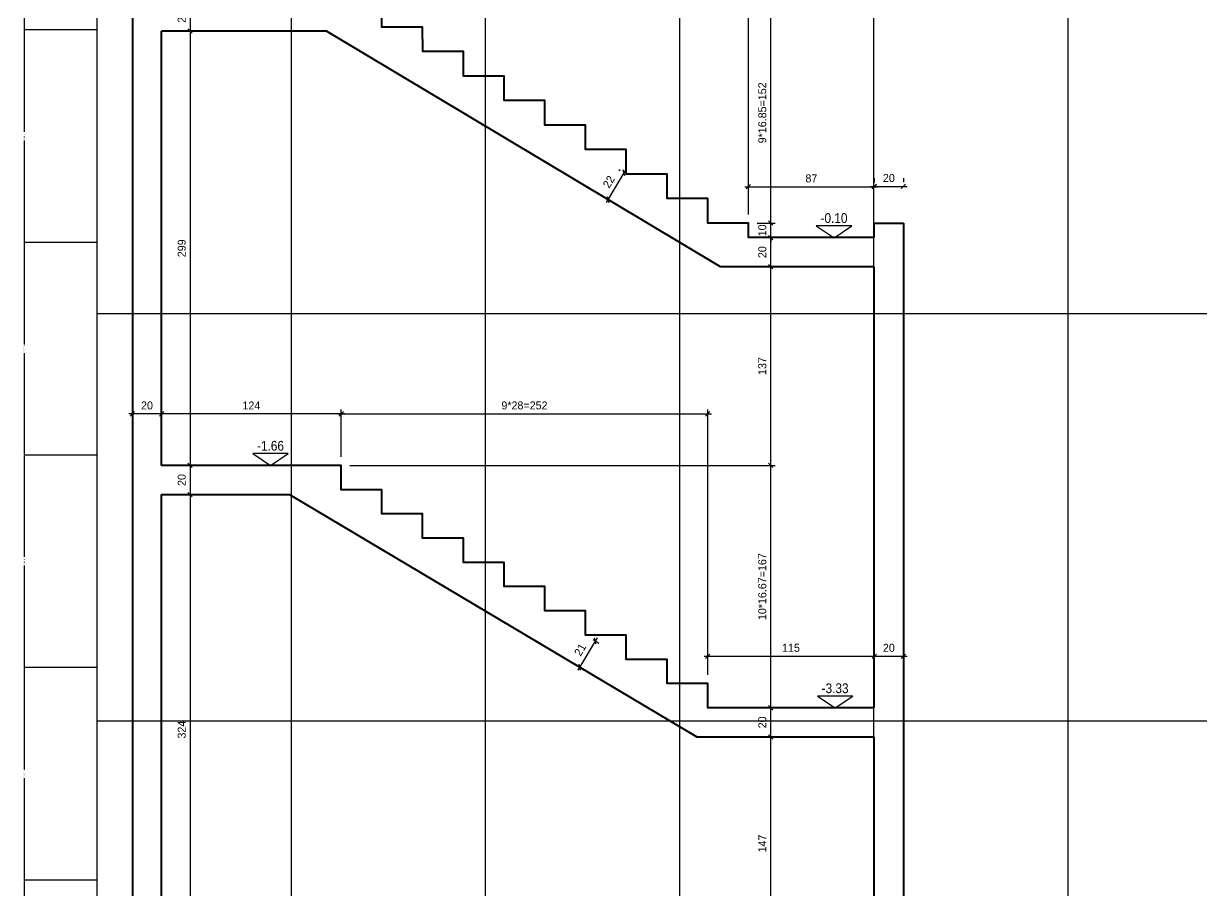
# Model space of a CAD drawing. Header units: inches. Extents: x -5298 to 11252, y 8210 to 22495.
# Drawn here: x 7526 to 8336, y 15598 to 16194 of the extents above; entities that cross this region are included whole.
import ezdxf
from ezdxf.enums import TextEntityAlignment as Align

# ---------------------------------------------------------------- set-up
doc = ezdxf.new("R2010")
doc.units = ezdxf.units.IN
doc.header["$LTSCALE"] = 55
doc.header["$MEASUREMENT"] = 0
doc.layers.get('Defpoints').update_dxf_attribs({"color": 40})
for name, color, linetype in [('BEAM', 3, 'Continuous'), ('dim', 2, 'Continuous'), ('otm-text', 1, 'Continuous'), ('P-lines', 3, 'Continuous')]:
    doc.layers.add(name, color=color, linetype=linetype)
doc.layers.add('W-Conc', color=3, linetype='Continuous', lineweight=40)
doc.styles.add('danmm', font='danmm.shx', dxfattribs={"width": 0.9})
doc.styles.add('HEBTXT', font='hebtxt-weld.shx')
doc.styles.add('ROMANS', font='romans')
doc.styles.get("Standard").update_dxf_attribs({"font": 'arial.ttf'})
doc.dimstyles.new('25', dxfattribs={"dimtxt": 5.5, "dimasz": 3, "dimexe": 3, "dimexo": 6, "dimgap": 3, "dimtad": 1, "dimdec": 0, "dimrnd": 0.5, "dimtxsty": 'HEBTXT', "dimblk1": 'OBLIQUE', "dimblk2": 'OBLIQUE', "dimsah": 1, "dimcen": 1, "dimdle": 2.5, "dimclre": 9, "dimclrt": 3, "dimazin": 3, "dimtfac": 1, "dimtdec": 0, "dimtix": 1, "dimtmove": 2, "dimatfit": 3, "dimldrblk": 'OBLIQUE'})
doc.dimstyles.get("Standard").update_dxf_attribs({"dimtxt": 2.5, "dimasz": 2.5, "dimexe": 1.25, "dimexo": 0.625, "dimtad": 1, "dimtxsty": 'Standard', "dimcen": 2.5, "dimazin": 3, "dimtfac": 1, "dimtmove": 0, "dimatfit": 3})

# ---------------------------------------------------------------- blocks, each defined once
blk = doc.blocks.new('MF1')
blk.add_lwpolyline([(30, 20), (0, 0), (-30, 20)], close=True)
at = {"style": 'ROMANS'}
blk.add_attdef('0', text='', height=6, dxfattribs=at).set_placement((0, 25), align=Align.CENTER)
blk = doc.blocks.new('_OBLIQUE')
at = {"color": 0, "linetype": 'ByBlock'}
blk.add_line((-0.5, -0.5), (0.5, 0.5), dxfattribs=at)
blk = doc.blocks.new('*D1331')
at = {"layer": 'Defpoints', "color": 0, "linetype": 'Continuous', "ltscale": 5, "transparency": 16777216}
for p in [(7912.18, 15773.8, -0.31), (7901.44, 15755.76, -0.31), (7908.04, 15751.83)]:
    blk.add_point(p, dxfattribs=at)
at = {"layer": 'dim', "color": 0, "linetype": 'Continuous', "lineweight": -2, "ltscale": 5, "transparency": 16777216}
blk.add_line((7920.06, 15772.02), (7906.76, 15749.68), dxfattribs=at)
at = {"layer": 'dim', "color": 9, "linetype": 'Continuous', "lineweight": -2, "ltscale": 5, "transparency": 16777216}
for p, q in [((7917.34, 15770.73), (7921.36, 15768.34)), ((7906.59, 15752.69), (7910.62, 15750.29))]:
    blk.add_line(p, q, dxfattribs=at)
at = {"layer": 'dim', "color": 0, "linetype": 'Continuous', "lineweight": -2, "ltscale": 5, "transparency": 16777216, "xscale": 3, "yscale": 3, "zscale": 3}
for p, rotation in [((7918.78, 15769.87), 59.23224426472456), ((7908.04, 15751.83), 239.2322442647246)]:
    blk.add_blockref('_OBLIQUE', p, dxfattribs=dict(at, rotation=rotation))
at = {"layer": 'dim', "color": 3, "linetype": 'Continuous', "ltscale": 5, "transparency": 16777216, "insert": (7908.47, 15763.79), "char_height": 5.5, "attachment_point": 5, "rotation": 59.23224, "style": 'HEBTXT'}
blk.add_mtext('\\A1;21', dxfattribs=at)
blk = doc.blocks.new('*D1350')
at = {"layer": 'Defpoints', "color": 0, "linetype": 'Continuous', "ltscale": 5, "transparency": 16777216}
for p in [(7643.56, 16208.81, -0.31), (7640.33, 16189.16), (7642.64, 16189.16, -0.5)]:
    blk.add_point(p, dxfattribs=at)
at = {"layer": 'dim', "color": 9, "linetype": 'Continuous', "lineweight": -2, "ltscale": 5, "transparency": 16777216}
for p, q in [((7637.56, 16208.81), (7637.33, 16208.81)), ((7636.64, 16189.16), (7637.33, 16189.16))]:
    blk.add_line(p, q, dxfattribs=at)
at = {"layer": 'dim', "color": 0, "linetype": 'Continuous', "lineweight": -2, "ltscale": 5, "transparency": 16777216}
blk.add_line((7640.33, 16211.31), (7640.33, 16186.66), dxfattribs=at)
at = {"layer": 'dim', "color": 0, "linetype": 'Continuous', "lineweight": -2, "ltscale": 5, "transparency": 16777216, "xscale": 3, "yscale": 3, "zscale": 3}
for p, rotation in [((7640.33, 16208.81), 90), ((7640.33, 16189.16), 270)]:
    blk.add_blockref('_OBLIQUE', p, dxfattribs=dict(at, rotation=rotation))
at = {"layer": 'dim', "color": 3, "linetype": 'Continuous', "ltscale": 5, "transparency": 16777216, "insert": (7634.58, 16198.98), "char_height": 5.5, "attachment_point": 5, "rotation": 90, "style": 'HEBTXT'}
blk.add_mtext('\\A1;20', dxfattribs=at)
blk = doc.blocks.new('*D1351')
at = {"layer": 'Defpoints', "color": 0, "linetype": 'Continuous', "ltscale": 5, "transparency": 16777216}
for p in [(7642.64, 16189.16, -0.5), (7640.33, 15890.48), (7644.54, 15890.48, -0.31)]:
    blk.add_point(p, dxfattribs=at)
at = {"layer": 'dim', "color": 9, "linetype": 'Continuous', "lineweight": -2, "ltscale": 5, "transparency": 16777216}
for p, q in [((7636.64, 16189.16), (7637.33, 16189.16)), ((7638.54, 15890.48), (7637.33, 15890.48))]:
    blk.add_line(p, q, dxfattribs=at)
at = {"layer": 'dim', "color": 0, "linetype": 'Continuous', "lineweight": -2, "ltscale": 5, "transparency": 16777216}
blk.add_line((7640.33, 16191.66), (7640.33, 15887.98), dxfattribs=at)
at = {"layer": 'dim', "color": 0, "linetype": 'Continuous', "lineweight": -2, "ltscale": 5, "transparency": 16777216, "xscale": 3, "yscale": 3, "zscale": 3}
for p, rotation in [((7640.33, 16189.16), 90), ((7640.33, 15890.48), 270)]:
    blk.add_blockref('_OBLIQUE', p, dxfattribs=dict(at, rotation=rotation))
at = {"layer": 'dim', "color": 3, "linetype": 'Continuous', "ltscale": 5, "transparency": 16777216, "insert": (7634.58, 16039.82), "char_height": 5.5, "attachment_point": 5, "rotation": 90, "style": 'HEBTXT'}
blk.add_mtext('\\A1;299', dxfattribs=at)
blk = doc.blocks.new('*D1352')
at = {"layer": 'Defpoints', "color": 0, "linetype": 'Continuous', "ltscale": 5, "transparency": 16777216}
for p in [(7644.54, 15890.48, -0.31), (7640.33, 15870.48), (7643.15, 15870.48, -0.31)]:
    blk.add_point(p, dxfattribs=at)
at = {"layer": 'dim', "color": 9, "linetype": 'Continuous', "lineweight": -2, "ltscale": 5, "transparency": 16777216}
for p, q in [((7638.54, 15890.48), (7637.33, 15890.48)), ((7637.15, 15870.48), (7637.33, 15870.48))]:
    blk.add_line(p, q, dxfattribs=at)
at = {"layer": 'dim', "color": 0, "linetype": 'Continuous', "lineweight": -2, "ltscale": 5, "transparency": 16777216}
blk.add_line((7640.33, 15892.98), (7640.33, 15867.98), dxfattribs=at)
at = {"layer": 'dim', "color": 0, "linetype": 'Continuous', "lineweight": -2, "ltscale": 5, "transparency": 16777216, "xscale": 3, "yscale": 3, "zscale": 3}
for p, rotation in [((7640.33, 15890.48), 90), ((7640.33, 15870.48), 270)]:
    blk.add_blockref('_OBLIQUE', p, dxfattribs=dict(at, rotation=rotation))
at = {"layer": 'dim', "color": 3, "linetype": 'Continuous', "ltscale": 5, "transparency": 16777216, "insert": (7634.58, 15880.48), "char_height": 5.5, "attachment_point": 5, "rotation": 90, "style": 'HEBTXT'}
blk.add_mtext('\\A1;20', dxfattribs=at)
blk = doc.blocks.new('*D1369')
at = {"layer": 'Defpoints', "color": 0, "linetype": 'Continuous', "ltscale": 5, "transparency": 16777216}
for p in [(7643.15, 15870.48, -0.31), (7640.33, 15547.16), (7644.88, 15547.16, -0.31)]:
    blk.add_point(p, dxfattribs=at)
at = {"layer": 'dim', "color": 0, "linetype": 'Continuous', "lineweight": -2, "ltscale": 5, "transparency": 16777216}
blk.add_line((7640.33, 15872.98), (7640.33, 15544.66), dxfattribs=at)
at = {"layer": 'dim', "color": 9, "linetype": 'Continuous', "lineweight": -2, "ltscale": 5, "transparency": 16777216}
for p, q in [((7637.15, 15870.48), (7637.33, 15870.48)), ((7638.88, 15547.16), (7637.33, 15547.16))]:
    blk.add_line(p, q, dxfattribs=at)
at = {"layer": 'dim', "color": 0, "linetype": 'Continuous', "lineweight": -2, "ltscale": 5, "transparency": 16777216, "xscale": 3, "yscale": 3, "zscale": 3}
for p, rotation in [((7640.33, 15870.48), 90), ((7640.33, 15547.16), 270)]:
    blk.add_blockref('_OBLIQUE', p, dxfattribs=dict(at, rotation=rotation))
at = {"layer": 'dim', "color": 3, "linetype": 'Continuous', "ltscale": 5, "transparency": 16777216, "insert": (7634.58, 15708.82), "char_height": 5.5, "attachment_point": 5, "rotation": 90, "style": 'HEBTXT'}
blk.add_mtext('\\A1;324', dxfattribs=at)
blk = doc.blocks.new('*D1362')
at = {"layer": 'Defpoints', "color": 0, "linetype": 'Continuous', "ltscale": 5, "transparency": 16777216}
for p in [(8039.46, 15703.82), (8049.68, 15703.82, -0.31), (7772.18, 15557.16, -0.31)]:
    blk.add_point(p, dxfattribs=at)
at = {"layer": 'dim', "color": 9, "linetype": 'Continuous', "lineweight": -2, "ltscale": 5, "transparency": 16777216}
for p, q in [((8043.68, 15703.82), (8036.46, 15703.82)), ((7778.18, 15557.16), (8042.46, 15557.16))]:
    blk.add_line(p, q, dxfattribs=at)
at = {"layer": 'dim', "color": 0, "linetype": 'Continuous', "lineweight": -2, "ltscale": 5, "transparency": 16777216}
blk.add_line((8039.46, 15554.66), (8039.46, 15706.32), dxfattribs=at)
at = {"layer": 'dim', "color": 0, "linetype": 'Continuous', "lineweight": -2, "ltscale": 5, "transparency": 16777216, "xscale": 3, "yscale": 3, "zscale": 3}
for p, rotation in [((8039.46, 15703.82), 90), ((8039.46, 15557.16), 270)]:
    blk.add_blockref('_OBLIQUE', p, dxfattribs=dict(at, rotation=rotation))
at = {"layer": 'dim', "color": 3, "linetype": 'Continuous', "ltscale": 5, "transparency": 16777216, "insert": (8033.71, 15630.49), "char_height": 5.5, "attachment_point": 5, "rotation": 90, "style": 'HEBTXT'}
blk.add_mtext('\\A1;147', dxfattribs=at)
blk = doc.blocks.new('*D1363')
at = {"layer": 'Defpoints', "color": 0, "linetype": 'Continuous', "ltscale": 5, "transparency": 16777216}
for p in [(8039.46, 15723.82), (8042.48, 15723.82, -0.31), (8049.68, 15703.82, -0.31)]:
    blk.add_point(p, dxfattribs=at)
at = {"layer": 'dim', "color": 0, "linetype": 'Continuous', "lineweight": -2, "ltscale": 5, "transparency": 16777216}
blk.add_line((8039.46, 15701.32), (8039.46, 15726.32), dxfattribs=at)
at = {"layer": 'dim', "color": 9, "linetype": 'Continuous', "lineweight": -2, "ltscale": 5, "transparency": 16777216}
for p, q in [((8036.48, 15723.82), (8036.46, 15723.82)), ((8043.68, 15703.82), (8036.46, 15703.82))]:
    blk.add_line(p, q, dxfattribs=at)
at = {"layer": 'dim', "color": 0, "linetype": 'Continuous', "lineweight": -2, "ltscale": 5, "transparency": 16777216, "xscale": 3, "yscale": 3, "zscale": 3}
for p, rotation in [((8039.46, 15723.82), 90), ((8039.46, 15703.82), 270)]:
    blk.add_blockref('_OBLIQUE', p, dxfattribs=dict(at, rotation=rotation))
at = {"layer": 'dim', "color": 3, "linetype": 'Continuous', "ltscale": 5, "transparency": 16777216, "insert": (8033.71, 15713.82), "char_height": 5.5, "attachment_point": 5, "rotation": 90, "style": 'HEBTXT'}
blk.add_mtext('\\A1;20', dxfattribs=at)
blk = doc.blocks.new('*D1364')
at = {"layer": 'Defpoints', "color": 0, "linetype": 'Continuous', "ltscale": 5, "transparency": 16777216}
for p in [(7744.18, 15890.48, -0.31), (8039.46, 15890.48), (8042.48, 15723.82, -0.31)]:
    blk.add_point(p, dxfattribs=at)
at = {"layer": 'dim', "color": 9, "linetype": 'Continuous', "lineweight": -2, "ltscale": 5, "transparency": 16777216}
for p, q in [((7750.18, 15890.48), (8042.46, 15890.48)), ((8036.48, 15723.82), (8036.46, 15723.82))]:
    blk.add_line(p, q, dxfattribs=at)
at = {"layer": 'dim', "color": 0, "linetype": 'Continuous', "lineweight": -2, "ltscale": 5, "transparency": 16777216}
blk.add_line((8039.46, 15721.32), (8039.46, 15892.98), dxfattribs=at)
at = {"layer": 'dim', "color": 0, "linetype": 'Continuous', "lineweight": -2, "ltscale": 5, "transparency": 16777216, "xscale": 3, "yscale": 3, "zscale": 3}
for p, rotation in [((8039.46, 15890.48), 90), ((8039.46, 15723.82), 270)]:
    blk.add_blockref('_OBLIQUE', p, dxfattribs=dict(at, rotation=rotation))
at = {"layer": 'dim', "color": 3, "linetype": 'Continuous', "ltscale": 5, "transparency": 16777216, "insert": (8033.71, 15807.15), "char_height": 5.5, "attachment_point": 5, "rotation": 90, "style": 'HEBTXT'}
blk.add_mtext('\\A1;10*16.67=167', dxfattribs=at)
blk = doc.blocks.new('*D1353')
at = {"layer": 'Defpoints', "color": 0, "linetype": 'Continuous', "ltscale": 5, "transparency": 16777216}
for p in [(8039.46, 16027.16), (8048.02, 16027.16, 0.38), (7744.18, 15890.48, -0.31)]:
    blk.add_point(p, dxfattribs=at)
at = {"layer": 'dim', "color": 9, "linetype": 'Continuous', "lineweight": -2, "ltscale": 5, "transparency": 16777216}
for p, q in [((8042.02, 16027.16), (8036.46, 16027.16)), ((7750.18, 15890.48), (8042.46, 15890.48))]:
    blk.add_line(p, q, dxfattribs=at)
at = {"layer": 'dim', "color": 0, "linetype": 'Continuous', "lineweight": -2, "ltscale": 5, "transparency": 16777216}
blk.add_line((8039.46, 15887.98), (8039.46, 16029.66), dxfattribs=at)
at = {"layer": 'dim', "color": 0, "linetype": 'Continuous', "lineweight": -2, "ltscale": 5, "transparency": 16777216, "xscale": 3, "yscale": 3, "zscale": 3}
for p, rotation in [((8039.46, 16027.16), 90), ((8039.46, 15890.48), 270)]:
    blk.add_blockref('_OBLIQUE', p, dxfattribs=dict(at, rotation=rotation))
at = {"layer": 'dim', "color": 3, "linetype": 'Continuous', "ltscale": 5, "transparency": 16777216, "insert": (8033.71, 15958.82), "char_height": 5.5, "attachment_point": 5, "rotation": 90, "style": 'HEBTXT'}
blk.add_mtext('\\A1;137', dxfattribs=at)
blk = doc.blocks.new('*D1354')
at = {"layer": 'Defpoints', "color": 0, "linetype": 'Continuous', "ltscale": 5, "transparency": 16777216}
for p in [(8039.46, 16047.16), (8046.1, 16047.16, -0.31), (8048.02, 16027.16, 0.38)]:
    blk.add_point(p, dxfattribs=at)
at = {"layer": 'dim', "color": 0, "linetype": 'Continuous', "lineweight": -2, "ltscale": 5, "transparency": 16777216}
blk.add_line((8039.46, 16024.66), (8039.46, 16049.66), dxfattribs=at)
at = {"layer": 'dim', "color": 9, "linetype": 'Continuous', "lineweight": -2, "ltscale": 5, "transparency": 16777216}
for p, q in [((8040.1, 16047.16), (8036.46, 16047.16)), ((8042.02, 16027.16), (8036.46, 16027.16))]:
    blk.add_line(p, q, dxfattribs=at)
at = {"layer": 'dim', "color": 0, "linetype": 'Continuous', "lineweight": -2, "ltscale": 5, "transparency": 16777216, "xscale": 3, "yscale": 3, "zscale": 3}
for p, rotation in [((8039.46, 16047.16), 90), ((8039.46, 16027.16), 270)]:
    blk.add_blockref('_OBLIQUE', p, dxfattribs=dict(at, rotation=rotation))
at = {"layer": 'dim', "color": 3, "linetype": 'Continuous', "ltscale": 5, "transparency": 16777216, "insert": (8033.71, 16037.16), "char_height": 5.5, "attachment_point": 5, "rotation": 90, "style": 'HEBTXT'}
blk.add_mtext('\\A1;20', dxfattribs=at)
blk = doc.blocks.new('*D1355')
at = {"layer": 'Defpoints', "color": 0, "linetype": 'Continuous', "ltscale": 5, "transparency": 16777216}
for p in [(8024.18, 16057.16, -0.31), (8039.46, 16057.16), (8046.1, 16047.16, -0.31)]:
    blk.add_point(p, dxfattribs=at)
at = {"layer": 'dim', "color": 0, "linetype": 'Continuous', "lineweight": -2, "ltscale": 5, "transparency": 16777216}
for p, q in [((8039.46, 16057.16), (8039.46, 16060.16)), ((8039.46, 16047.16), (8039.46, 16057.16)), ((8039.46, 16047.16), (8039.46, 16044.16))]:
    blk.add_line(p, q, dxfattribs=at)
at = {"layer": 'dim', "color": 9, "linetype": 'Continuous', "lineweight": -2, "ltscale": 5, "transparency": 16777216}
for p, q in [((8030.18, 16057.16), (8042.46, 16057.16)), ((8040.1, 16047.16), (8036.46, 16047.16))]:
    blk.add_line(p, q, dxfattribs=at)
at = {"layer": 'dim', "color": 0, "linetype": 'Continuous', "lineweight": -2, "ltscale": 5, "transparency": 16777216, "xscale": 3, "yscale": 3, "zscale": 3}
for p, rotation in [((8039.46, 16057.16), 270), ((8039.46, 16047.16), 90)]:
    blk.add_blockref('_OBLIQUE', p, dxfattribs=dict(at, rotation=rotation))
at = {"layer": 'dim', "color": 3, "linetype": 'Continuous', "ltscale": 5, "transparency": 16777216, "insert": (8033.71, 16052.16), "char_height": 5.5, "attachment_point": 5, "rotation": 90, "style": 'HEBTXT'}
blk.add_mtext('\\A1;10', dxfattribs=at)
blk = doc.blocks.new('*D1356')
at = {"layer": 'Defpoints', "color": 0, "linetype": 'Continuous', "ltscale": 5, "transparency": 16777216}
for p in [(7772.21, 16208.81, -0.31), (8039.46, 16208.81), (8024.18, 16057.16, -0.31)]:
    blk.add_point(p, dxfattribs=at)
at = {"layer": 'dim', "color": 9, "linetype": 'Continuous', "lineweight": -2, "ltscale": 5, "transparency": 16777216}
for p, q in [((7778.21, 16208.81), (8042.46, 16208.81)), ((8030.18, 16057.16), (8042.46, 16057.16))]:
    blk.add_line(p, q, dxfattribs=at)
at = {"layer": 'dim', "color": 0, "linetype": 'Continuous', "lineweight": -2, "ltscale": 5, "transparency": 16777216}
blk.add_line((8039.46, 16054.66), (8039.46, 16211.31), dxfattribs=at)
at = {"layer": 'dim', "color": 0, "linetype": 'Continuous', "lineweight": -2, "ltscale": 5, "transparency": 16777216, "xscale": 3, "yscale": 3, "zscale": 3}
for p, rotation in [((8039.46, 16208.81), 90), ((8039.46, 16057.16), 270)]:
    blk.add_blockref('_OBLIQUE', p, dxfattribs=dict(at, rotation=rotation))
at = {"layer": 'dim', "color": 3, "linetype": 'Continuous', "ltscale": 5, "transparency": 16777216, "insert": (8033.71, 16132.98), "char_height": 5.5, "attachment_point": 5, "rotation": 90, "style": 'HEBTXT'}
blk.add_mtext('\\A1;9*16.85=152', dxfattribs=at)
blk = doc.blocks.new('*D1368')
at = {"layer": 'Defpoints', "color": 0, "linetype": 'Continuous', "ltscale": 5, "transparency": 16777216}
for p in [(7940.18, 16090.86, -0.31), (7927.55, 16073.4), (7929.16, 16072.43, -0.5)]:
    blk.add_point(p, dxfattribs=at)
at = {"layer": 'dim', "color": 0, "linetype": 'Continuous', "lineweight": -2, "ltscale": 5, "transparency": 16777216}
blk.add_line((7939.86, 16093.97), (7926.27, 16071.25), dxfattribs=at)
at = {"layer": 'dim', "color": 9, "linetype": 'Continuous', "lineweight": -2, "ltscale": 5, "transparency": 16777216}
for p, q in [((7935.03, 16093.94), (7936, 16093.36)), ((7924.01, 16075.51), (7924.98, 16074.94))]:
    blk.add_line(p, q, dxfattribs=at)
at = {"layer": 'dim', "color": 0, "linetype": 'Continuous', "lineweight": -2, "ltscale": 5, "transparency": 16777216, "xscale": 3, "yscale": 3, "zscale": 3}
for p, rotation in [((7938.57, 16091.82), 59.1123350892878), ((7927.55, 16073.4), 239.1123350892879)]:
    blk.add_blockref('_OBLIQUE', p, dxfattribs=dict(at, rotation=rotation))
at = {"layer": 'dim', "color": 3, "linetype": 'Continuous', "ltscale": 5, "transparency": 16777216, "insert": (7928.13, 16085.56), "char_height": 5.5, "attachment_point": 5, "rotation": 59.11234, "style": 'HEBTXT'}
blk.add_mtext('\\A1;22', dxfattribs=at)
blk = doc.blocks.new('*D1395')
at = {"layer": 'Defpoints', "color": 0, "linetype": 'Continuous', "ltscale": 5, "transparency": 16777216}
for p in [(7620.68, 15925.98), (7620.68, 15902.92, 0.09), (7744.18, 15890.48, -0.31)]:
    blk.add_point(p, dxfattribs=at)
at = {"layer": 'dim', "color": 9, "linetype": 'Continuous', "lineweight": -2, "ltscale": 5, "transparency": 16777216}
for p, q in [((7620.68, 15908.92), (7620.68, 15928.98)), ((7744.18, 15896.48), (7744.18, 15928.98))]:
    blk.add_line(p, q, dxfattribs=at)
at = {"layer": 'dim', "color": 0, "linetype": 'Continuous', "lineweight": -2, "ltscale": 5, "transparency": 16777216}
blk.add_line((7746.68, 15925.98), (7618.18, 15925.98), dxfattribs=at)
at = {"layer": 'dim', "color": 0, "linetype": 'Continuous', "lineweight": -2, "ltscale": 5, "transparency": 16777216, "xscale": 3, "yscale": 3, "zscale": 3, "rotation": 180}
blk.add_blockref('_OBLIQUE', (7620.68, 15925.98), dxfattribs=at)
at = {"layer": 'dim', "color": 0, "linetype": 'Continuous', "lineweight": -2, "ltscale": 5, "transparency": 16777216, "xscale": 3, "yscale": 3, "zscale": 3}
blk.add_blockref('_OBLIQUE', (7744.18, 15925.98), dxfattribs=at)
at = {"layer": 'dim', "color": 3, "linetype": 'Continuous', "ltscale": 5, "transparency": 16777216, "insert": (7682.43, 15931.73), "char_height": 5.5, "attachment_point": 5, "style": 'HEBTXT'}
blk.add_mtext('\\A1;124', dxfattribs=at)
blk = doc.blocks.new('*D1402')
at = {"layer": 'Defpoints', "color": 0, "linetype": 'Continuous', "ltscale": 5, "transparency": 16777216}
for p in [(7600.68, 15925.98), (7600.68, 15911.41, 0.08), (7620.68, 15902.92, 0.09)]:
    blk.add_point(p, dxfattribs=at)
at = {"layer": 'dim', "color": 9, "linetype": 'Continuous', "lineweight": -2, "ltscale": 5, "transparency": 16777216}
for p, q in [((7600.68, 15917.41), (7600.68, 15928.98)), ((7620.68, 15908.92), (7620.68, 15928.98))]:
    blk.add_line(p, q, dxfattribs=at)
at = {"layer": 'dim', "color": 0, "linetype": 'Continuous', "lineweight": -2, "ltscale": 5, "transparency": 16777216}
blk.add_line((7623.18, 15925.98), (7598.18, 15925.98), dxfattribs=at)
at = {"layer": 'dim', "color": 0, "linetype": 'Continuous', "lineweight": -2, "ltscale": 5, "transparency": 16777216, "xscale": 3, "yscale": 3, "zscale": 3, "rotation": 180}
blk.add_blockref('_OBLIQUE', (7600.68, 15925.98), dxfattribs=at)
at = {"layer": 'dim', "color": 0, "linetype": 'Continuous', "lineweight": -2, "ltscale": 5, "transparency": 16777216, "xscale": 3, "yscale": 3, "zscale": 3}
blk.add_blockref('_OBLIQUE', (7620.68, 15925.98), dxfattribs=at)
at = {"layer": 'dim', "color": 3, "linetype": 'Continuous', "ltscale": 5, "transparency": 16777216, "insert": (7610.68, 15931.73), "char_height": 5.5, "attachment_point": 5, "style": 'HEBTXT'}
blk.add_mtext('\\A1;20', dxfattribs=at)
blk = doc.blocks.new('*D1403')
at = {"layer": 'Defpoints', "color": 0, "linetype": 'Continuous', "ltscale": 5, "transparency": 16777216}
for p in [(7996.18, 15925.98), (7744.18, 15890.48, -0.31), (7996.18, 15740.46, -0.31)]:
    blk.add_point(p, dxfattribs=at)
at = {"layer": 'dim', "color": 9, "linetype": 'Continuous', "lineweight": -2, "ltscale": 5, "transparency": 16777216}
for p, q in [((7744.18, 15896.48), (7744.18, 15928.98)), ((7996.18, 15746.46), (7996.18, 15928.98))]:
    blk.add_line(p, q, dxfattribs=at)
at = {"layer": 'dim', "color": 0, "linetype": 'Continuous', "lineweight": -2, "ltscale": 5, "transparency": 16777216}
blk.add_line((7741.68, 15925.98), (7998.68, 15925.98), dxfattribs=at)
at = {"layer": 'dim', "color": 0, "linetype": 'Continuous', "lineweight": -2, "ltscale": 5, "transparency": 16777216, "xscale": 3, "yscale": 3, "zscale": 3, "rotation": 180}
blk.add_blockref('_OBLIQUE', (7744.18, 15925.98), dxfattribs=at)
at = {"layer": 'dim', "color": 0, "linetype": 'Continuous', "lineweight": -2, "ltscale": 5, "transparency": 16777216, "xscale": 3, "yscale": 3, "zscale": 3}
blk.add_blockref('_OBLIQUE', (7996.18, 15925.98), dxfattribs=at)
at = {"layer": 'dim', "color": 3, "linetype": 'Continuous', "ltscale": 5, "transparency": 16777216, "insert": (7870.18, 15931.73), "char_height": 5.5, "attachment_point": 5, "style": 'HEBTXT'}
blk.add_mtext('\\A1;9*28=252', dxfattribs=at)
blk = doc.blocks.new('*D1404')
at = {"layer": 'Defpoints', "color": 0, "linetype": 'Continuous', "ltscale": 5, "transparency": 16777216}
for p in [(8110.68, 15759.32), (7996.18, 15740.46, -0.31), (8110.68, 15740.46, 0.41)]:
    blk.add_point(p, dxfattribs=at)
at = {"layer": 'dim', "color": 0, "linetype": 'Continuous', "lineweight": -2, "ltscale": 5, "transparency": 16777216}
blk.add_line((7993.68, 15759.32), (8113.18, 15759.32), dxfattribs=at)
at = {"layer": 'dim', "color": 9, "linetype": 'Continuous', "lineweight": -2, "ltscale": 5, "transparency": 16777216}
for p, q in [((7996.18, 15746.46), (7996.18, 15762.32)), ((8110.68, 15746.46), (8110.68, 15762.32))]:
    blk.add_line(p, q, dxfattribs=at)
at = {"layer": 'dim', "color": 0, "linetype": 'Continuous', "lineweight": -2, "ltscale": 5, "transparency": 16777216, "xscale": 3, "yscale": 3, "zscale": 3, "rotation": 180}
blk.add_blockref('_OBLIQUE', (7996.18, 15759.32), dxfattribs=at)
at = {"layer": 'dim', "color": 0, "linetype": 'Continuous', "lineweight": -2, "ltscale": 5, "transparency": 16777216, "xscale": 3, "yscale": 3, "zscale": 3}
blk.add_blockref('_OBLIQUE', (8110.68, 15759.32), dxfattribs=at)
at = {"layer": 'dim', "color": 3, "linetype": 'Continuous', "ltscale": 5, "transparency": 16777216, "insert": (8053.43, 15765.07), "char_height": 5.5, "attachment_point": 5, "style": 'HEBTXT'}
blk.add_mtext('\\A1;115', dxfattribs=at)
blk = doc.blocks.new('*D1405')
at = {"layer": 'Defpoints', "color": 0, "linetype": 'Continuous', "ltscale": 5, "transparency": 16777216}
for p in [(8130.68, 15759.32), (8130.68, 15750.59, 0.42), (8110.68, 15740.46, 0.41)]:
    blk.add_point(p, dxfattribs=at)
at = {"layer": 'dim', "color": 0, "linetype": 'Continuous', "lineweight": -2, "ltscale": 5, "transparency": 16777216}
blk.add_line((8108.18, 15759.32), (8133.18, 15759.32), dxfattribs=at)
at = {"layer": 'dim', "color": 9, "linetype": 'Continuous', "lineweight": -2, "ltscale": 5, "transparency": 16777216}
for p, q in [((8110.68, 15746.46), (8110.68, 15762.32)), ((8130.68, 15756.59), (8130.68, 15762.32))]:
    blk.add_line(p, q, dxfattribs=at)
at = {"layer": 'dim', "color": 0, "linetype": 'Continuous', "lineweight": -2, "ltscale": 5, "transparency": 16777216, "xscale": 3, "yscale": 3, "zscale": 3, "rotation": 180}
blk.add_blockref('_OBLIQUE', (8110.68, 15759.32), dxfattribs=at)
at = {"layer": 'dim', "color": 0, "linetype": 'Continuous', "lineweight": -2, "ltscale": 5, "transparency": 16777216, "xscale": 3, "yscale": 3, "zscale": 3}
blk.add_blockref('_OBLIQUE', (8130.68, 15759.32), dxfattribs=at)
at = {"layer": 'dim', "color": 3, "linetype": 'Continuous', "ltscale": 5, "transparency": 16777216, "insert": (8120.68, 15765.07), "char_height": 5.5, "attachment_point": 5, "style": 'HEBTXT'}
blk.add_mtext('\\A1;20', dxfattribs=at)
blk = doc.blocks.new('*D1319')
at = {"layer": 'Defpoints', "color": 0, "linetype": 'Continuous', "ltscale": 5, "transparency": 16777216}
for p in [(8024.18, 16243.6), (7772.21, 16208.81, -0.31), (8024.18, 16057.16, -0.31)]:
    blk.add_point(p, dxfattribs=at)
at = {"layer": 'dim', "color": 9, "linetype": 'Continuous', "lineweight": -2, "ltscale": 5, "transparency": 16777216}
for p, q in [((7772.21, 16214.81), (7772.21, 16246.6)), ((8024.18, 16063.16), (8024.18, 16246.6))]:
    blk.add_line(p, q, dxfattribs=at)
at = {"layer": 'dim', "color": 0, "linetype": 'Continuous', "lineweight": -2, "ltscale": 5, "transparency": 16777216}
blk.add_line((7769.71, 16243.6), (8026.68, 16243.6), dxfattribs=at)
at = {"layer": 'dim', "color": 0, "linetype": 'Continuous', "lineweight": -2, "ltscale": 5, "transparency": 16777216, "xscale": 3, "yscale": 3, "zscale": 3, "rotation": 180}
blk.add_blockref('_OBLIQUE', (7772.21, 16243.6), dxfattribs=at)
at = {"layer": 'dim', "color": 0, "linetype": 'Continuous', "lineweight": -2, "ltscale": 5, "transparency": 16777216, "xscale": 3, "yscale": 3, "zscale": 3}
blk.add_blockref('_OBLIQUE', (8024.18, 16243.6), dxfattribs=at)
at = {"layer": 'dim', "color": 3, "linetype": 'Continuous', "ltscale": 5, "transparency": 16777216, "insert": (7898.19, 16249.35), "char_height": 5.5, "attachment_point": 5, "style": 'HEBTXT'}
blk.add_mtext('\\A1;9*28=252', dxfattribs=at)
blk = doc.blocks.new('*D1387')
at = {"layer": 'Defpoints', "color": 0, "linetype": 'Continuous', "ltscale": 5, "transparency": 16777216}
for p in [(8110.68, 16082.14), (8110.68, 16082.14), (8024.18, 16057.16, -0.31)]:
    blk.add_point(p, dxfattribs=at)
at = {"layer": 'dim', "color": 0, "linetype": 'Continuous', "lineweight": -2, "ltscale": 5, "transparency": 16777216}
blk.add_line((8021.68, 16082.14), (8113.18, 16082.14), dxfattribs=at)
at = {"layer": 'dim', "color": 9, "linetype": 'Continuous', "lineweight": -2, "ltscale": 5, "transparency": 16777216}
for p, q in [((8024.18, 16063.16), (8024.18, 16085.14)), ((8110.68, 16088.14), (8110.68, 16085.14))]:
    blk.add_line(p, q, dxfattribs=at)
at = {"layer": 'dim', "color": 0, "linetype": 'Continuous', "lineweight": -2, "ltscale": 5, "transparency": 16777216, "xscale": 3, "yscale": 3, "zscale": 3, "rotation": 180}
blk.add_blockref('_OBLIQUE', (8024.18, 16082.14), dxfattribs=at)
at = {"layer": 'dim', "color": 0, "linetype": 'Continuous', "lineweight": -2, "ltscale": 5, "transparency": 16777216, "xscale": 3, "yscale": 3, "zscale": 3}
blk.add_blockref('_OBLIQUE', (8110.68, 16082.14), dxfattribs=at)
at = {"layer": 'dim', "color": 3, "linetype": 'Continuous', "ltscale": 5, "transparency": 16777216, "insert": (8067.43, 16087.89), "char_height": 5.5, "attachment_point": 5, "style": 'HEBTXT'}
blk.add_mtext('\\A1;87', dxfattribs=at)
blk = doc.blocks.new('*D1704')
at = {"layer": 'Defpoints', "color": 0, "linetype": 'Continuous', "ltscale": 5, "transparency": 16777216}
for p in [(8110.68, 16082.14, -0.45), (8130.68, 16082.4), (8130.68, 16082.14, -0.07)]:
    blk.add_point(p, dxfattribs=at)
at = {"layer": 'dim', "color": 0, "linetype": 'Continuous', "lineweight": -2, "ltscale": 5, "transparency": 16777216}
blk.add_line((8108.18, 16082.4), (8133.18, 16082.4), dxfattribs=at)
at = {"layer": 'dim', "color": 9, "linetype": 'Continuous', "lineweight": -2, "ltscale": 5, "transparency": 16777216}
for p, q in [((8110.68, 16088.14), (8110.68, 16085.4)), ((8130.68, 16088.14), (8130.68, 16085.4))]:
    blk.add_line(p, q, dxfattribs=at)
at = {"layer": 'dim', "color": 0, "linetype": 'Continuous', "lineweight": -2, "ltscale": 5, "transparency": 16777216, "xscale": 3, "yscale": 3, "zscale": 3, "rotation": 180}
blk.add_blockref('_OBLIQUE', (8110.68, 16082.4), dxfattribs=at)
at = {"layer": 'dim', "color": 0, "linetype": 'Continuous', "lineweight": -2, "ltscale": 5, "transparency": 16777216, "xscale": 3, "yscale": 3, "zscale": 3}
blk.add_blockref('_OBLIQUE', (8130.68, 16082.4), dxfattribs=at)
at = {"layer": 'dim', "color": 3, "linetype": 'Continuous', "ltscale": 5, "transparency": 16777216, "insert": (8120.68, 16088.15), "char_height": 5.5, "attachment_point": 5, "style": 'HEBTXT'}
blk.add_mtext('\\A1;20', dxfattribs=at)
blk = doc.blocks.new('_CLOSEDFILLED')
at = {"color": 0, "linetype": 'BYBLOCK'}
blk.add_solid([(-1, 0.2), (0, 0), (-1, -0.2)], dxfattribs=at)
blk = doc.blocks.new('*D120')
at = {"color": 2}
for p, q in [((7576.48, 15605.37), (7526.48, 15605.37)), ((7526.48, 15535.29), (7526.48, 15605.12)), ((7526.48, 15459.47), (7526.48, 15529.29)), ((7576.48, 15459.22), (7526.48, 15459.22))]:
    blk.add_line(p, q, dxfattribs=at)
at = {"layer": 'Defpoints'}
for p in [(7576.48, 15605.37), (7526.48, 15459.22), (7576.48, 15459.22)]:
    blk.add_point(p, dxfattribs=at)
at = {"layer": 'dim', "color": 2, "xscale": 0.25, "yscale": 0.25}
for p, rotation in [((7526.48, 15605.37), 90), ((7526.48, 15459.22), 270)]:
    blk.add_blockref('_CLOSEDFILLED', p, dxfattribs=dict(at, rotation=rotation))
at = {"layer": 'dim', "color": 0, "insert": (7526.48, 15532.29), "char_height": 1, "attachment_point": 5, "rotation": 90}
blk.add_mtext('146,15', dxfattribs=at)
blk = doc.blocks.new('*D121')
at = {"color": 2}
for p, q in [((7576.48, 15751.51), (7526.48, 15751.51)), ((7526.48, 15681.44), (7526.48, 15751.26)), ((7526.48, 15605.62), (7526.48, 15675.44)), ((7576.48, 15605.37), (7526.48, 15605.37))]:
    blk.add_line(p, q, dxfattribs=at)
at = {"layer": 'Defpoints'}
for p in [(7576.48, 15751.51), (7526.48, 15605.37), (7576.48, 15605.37)]:
    blk.add_point(p, dxfattribs=at)
at = {"layer": 'dim', "color": 2, "xscale": 0.25, "yscale": 0.25}
for p, rotation in [((7526.48, 15751.51), 90), ((7526.48, 15605.37), 270)]:
    blk.add_blockref('_CLOSEDFILLED', p, dxfattribs=dict(at, rotation=rotation))
at = {"layer": 'dim', "color": 0, "insert": (7526.48, 15678.44), "char_height": 1, "attachment_point": 5, "rotation": 90}
blk.add_mtext('146,15', dxfattribs=at)
blk = doc.blocks.new('*D122')
at = {"color": 2}
for p, q in [((7576.48, 15897.66), (7526.48, 15897.66)), ((7526.48, 15827.59), (7526.48, 15897.41)), ((7526.48, 15751.76), (7526.48, 15821.59)), ((7576.48, 15751.51), (7526.48, 15751.51))]:
    blk.add_line(p, q, dxfattribs=at)
at = {"layer": 'Defpoints'}
for p in [(7576.48, 15897.66), (7526.48, 15751.51), (7576.48, 15751.51)]:
    blk.add_point(p, dxfattribs=at)
at = {"layer": 'dim', "color": 2, "xscale": 0.25, "yscale": 0.25}
for p, rotation in [((7526.48, 15897.66), 90), ((7526.48, 15751.51), 270)]:
    blk.add_blockref('_CLOSEDFILLED', p, dxfattribs=dict(at, rotation=rotation))
at = {"layer": 'dim', "color": 0, "insert": (7526.48, 15824.59), "char_height": 1, "attachment_point": 5, "rotation": 90}
blk.add_mtext('146,15', dxfattribs=at)
blk = doc.blocks.new('*D123')
at = {"color": 2}
for p, q in [((7576.48, 16043.81), (7526.48, 16043.81)), ((7526.48, 15973.73), (7526.48, 16043.56)), ((7526.48, 15897.91), (7526.48, 15967.73)), ((7576.48, 15897.66), (7526.48, 15897.66))]:
    blk.add_line(p, q, dxfattribs=at)
at = {"layer": 'Defpoints'}
for p in [(7576.48, 16043.81), (7526.48, 15897.66), (7576.48, 15897.66)]:
    blk.add_point(p, dxfattribs=at)
at = {"layer": 'dim', "color": 2, "xscale": 0.25, "yscale": 0.25}
for p, rotation in [((7526.48, 16043.81), 90), ((7526.48, 15897.66), 270)]:
    blk.add_blockref('_CLOSEDFILLED', p, dxfattribs=dict(at, rotation=rotation))
at = {"layer": 'dim', "color": 0, "insert": (7526.48, 15970.73), "char_height": 1, "attachment_point": 5, "rotation": 90}
blk.add_mtext('146,15', dxfattribs=at)
blk = doc.blocks.new('*D124')
at = {"color": 2}
for p, q in [((7576.48, 16189.96), (7526.48, 16189.96)), ((7526.48, 16119.88), (7526.48, 16189.71)), ((7526.48, 16044.06), (7526.48, 16113.88)), ((7576.48, 16043.81), (7526.48, 16043.81))]:
    blk.add_line(p, q, dxfattribs=at)
at = {"layer": 'Defpoints'}
for p in [(7576.48, 16189.96), (7526.48, 16043.81), (7576.48, 16043.81)]:
    blk.add_point(p, dxfattribs=at)
at = {"layer": 'dim', "color": 2, "xscale": 0.25, "yscale": 0.25}
for p, rotation in [((7526.48, 16189.96), 90), ((7526.48, 16043.81), 270)]:
    blk.add_blockref('_CLOSEDFILLED', p, dxfattribs=dict(at, rotation=rotation))
at = {"layer": 'dim', "color": 0, "insert": (7526.48, 16116.88), "char_height": 1, "attachment_point": 5, "rotation": 90}
blk.add_mtext('146,15', dxfattribs=at)
blk = doc.blocks.new('*D125')
at = {"color": 2}
for p, q in [((7576.48, 16336.1), (7526.48, 16336.1)), ((7526.48, 16266.03), (7526.48, 16335.85)), ((7526.48, 16190.21), (7526.48, 16260.03)), ((7576.48, 16189.96), (7526.48, 16189.96))]:
    blk.add_line(p, q, dxfattribs=at)
at = {"layer": 'Defpoints'}
for p in [(7576.48, 16336.1), (7526.48, 16189.96), (7576.48, 16189.96)]:
    blk.add_point(p, dxfattribs=at)
at = {"layer": 'dim', "color": 2, "xscale": 0.25, "yscale": 0.25}
for p, rotation in [((7526.48, 16336.1), 90), ((7526.48, 16189.96), 270)]:
    blk.add_blockref('_CLOSEDFILLED', p, dxfattribs=dict(at, rotation=rotation))
at = {"layer": 'dim', "color": 0, "insert": (7526.48, 16263.03), "char_height": 1, "attachment_point": 5, "rotation": 90}
blk.add_mtext('146,15', dxfattribs=at)

msp = doc.modelspace()

# ---------------------------------------------------------------- linework, layer by layer
at = {"layer": 'BEAM', "color": 5}
for p, q in [((7576.475, 11513.244), (7576.475, 18236.017)), ((7709.969, 11513.244), (7709.969, 18236.017)), ((7843.463, 11513.244), (7843.463, 18236.017)), ((7976.957, 11513.244), (7976.957, 18236.017)), ((8110.451, 11513.244), (8110.451, 18236.017)), ((8243.945, 11513.244), (8243.945, 18236.017)), ((7576.475, 15995.093), (10780.328, 15995.093)), ((7576.475, 15714.977), (10780.328, 15714.977))]:
    msp.add_line(p, q, dxfattribs=at)
at = {"layer": 'W-Conc', "ltscale": 5}
for p, q in [((7600.68, 16869.685, -0.473), (7600.68, 15127.16, -0.296)), ((7620.685, 15890.48, -0.364), (7620.685, 16189.16, -0.396)), ((8110.685, 16047.16, -0.073), (8110.685, 16057.16, -0.075)), ((8110.685, 16057.16, -0.954), (8130.681, 16057.16, -0.954)), ((8130.681, 16057.16, -0.048), (8130.68, 15127.16, 0.014)), ((8110.685, 16027.16, -0.071), (8004.844, 16027.16, -0.071)), ((8110.685, 15723.82, -0.038), (8110.685, 16027.16, -0.071)), ((7620.685, 15547.16, -0.328), (7620.685, 15870.48, -0.362)), ((8110.685, 15407.16, -0.004), (8110.685, 15703.82, -0.036))]:
    msp.add_line(p, q, dxfattribs=at)
for points, elevation in [([(8110.685, 16047.16), (8024.176, 16047.16), (8024.176, 16057.16), (7996.176, 16057.16), (7996.176, 16074.01), (7968.176, 16074.01), (7968.176, 16090.86), (7940.184, 16090.86), (7940.184, 16107.71), (7912.184, 16107.71), (7912.184, 16124.56), (7884.192, 16124.56), (7884.192, 16141.41), (7856.192, 16141.41), (7856.192, 16158.26), (7828.184, 16158.26), (7828.2, 16175.11), (7800.2, 16175.11), (7800.184, 16191.96), (7772.184, 16191.96), (7772.208, 16208.81), (7620.685, 16208.81)], -0.762), ([(8004.844, 16027.16), (7734.029, 16189.16), (7620.685, 16189.16)], -0.954), ([(8110.685, 15723.82), (7996.181, 15723.82), (7996.181, 15740.46), (7968.181, 15740.46), (7968.181, 15757.13), (7940.181, 15757.13), (7940.181, 15773.8), (7912.181, 15773.8), (7912.181, 15790.47), (7884.181, 15790.47), (7884.181, 15807.14), (7856.181, 15807.14), (7856.181, 15823.81), (7828.181, 15823.81), (7828.181, 15840.48), (7800.181, 15840.48), (7800.181, 15857.15), (7772.181, 15857.15), (7772.181, 15873.82), (7744.184, 15873.82), (7744.184, 15890.48), (7620.685, 15890.48)], -0.762), ([(7620.685, 15870.48), (7708.74, 15870.48), (7988.673, 15703.82), (8110.685, 15703.82)], -0.762)]:
    msp.add_lwpolyline(points, dxfattribs=dict(at, elevation=elevation))

# ---------------------------------------------------------------- block references
at = {"layer": 'P-lines', "color": 3}
ref = msp.add_blockref('MF1', (8082.993, 16047.085, -0.762), dxfattribs=dict(at, xscale=-0.4065600000089035, yscale=0.4065600000089035, zscale=0.4065600000089035))
ref.add_attrib('-3.25', '-0.10', dxfattribs={"layer": 'otm-text', "height": 6.75, "style": 'danmm', "width": 0.9}).set_placement((8082.993, 16057.249, -0.762), align=Align.CENTER)
ref = msp.add_blockref('MF1', (7695.594, 15890.48, -0.762), dxfattribs=dict(at, xscale=-0.4065600000089035, yscale=0.4065600000089035, zscale=0.4065600000089035))
ref.add_attrib('-3.25', '-1.66', dxfattribs={"layer": 'otm-text', "height": 6.75, "style": 'danmm', "width": 0.9}).set_placement((7695.594, 15900.644, -0.762), align=Align.CENTER)
ref = msp.add_blockref('MF1', (8083.735, 15723.745, -0.762), dxfattribs=dict(at, xscale=-0.4065600000089035, yscale=0.4065600000089035, zscale=0.4065600000089035))
ref.add_attrib('-3.25', '-3.33', dxfattribs={"layer": 'otm-text', "height": 6.75, "style": 'danmm', "width": 0.9}).set_placement((8083.735, 15733.909, -0.762), align=Align.CENTER)

# ---------------------------------------------------------------- dimensions: what is measured, and where the dimension line sits
at = {"layer": 'dim', "color": 2}
for base, p1, p2, picture, middle in [((7526.475, 16189.956), (7576.475, 16189.956), (7576.475, 16336.103), '*D125', (7526.475, 16263.029)), ((7526.475, 16043.809), (7576.475, 16043.809), (7576.475, 16189.956), '*D124', (7526.475, 16116.882)), ((7526.475, 15897.661), (7576.475, 15897.661), (7576.475, 16043.809), '*D123', (7526.475, 15970.735)), ((7526.475, 15751.514), (7576.475, 15751.514), (7576.475, 15897.661), '*D122', (7526.475, 15824.588)), ((7526.475, 15605.367), (7576.475, 15605.367), (7576.475, 15751.514), '*D121', (7526.475, 15678.44)), ((7526.475, 15459.22), (7576.475, 15459.22), (7576.475, 15605.367), '*D120', (7526.475, 15532.293))]:
    dim = msp.add_linear_dim(base=base, p1=p1, p2=p2, angle=90, dimstyle='Standard', dxfattribs=at)
    dim.commit()
    dim.dimension.update_dxf_attribs({"geometry": picture, "text_midpoint": middle})
at = {"layer": 'dim', "linetype": 'Continuous', "ltscale": 5}
for base, p1, p2, picture, middle in [((8024.176, 16243.6, -0.451), (7772.208, 16208.81, -0.762), (8024.176, 16057.16, -0.762), '*D1319', (7898.192, 16249.35, -0.451)), ((7996.181, 15925.984, -0.451), (7744.184, 15890.48, -0.762), (7996.181, 15740.46, -0.762), '*D1403', (7870.182, 15931.734, -0.451))]:
    dim = msp.add_linear_dim(base=base, p1=p1, p2=p2, text='9*28=<>', dimstyle='25', dxfattribs=at)
    dim.commit()
    dim.dimension.update_dxf_attribs({"geometry": picture, "text_midpoint": middle})
for base, p1, p2, picture, middle in [((7640.329, 16189.16, -0.451), (7643.556, 16208.81, -0.762), (7642.64, 16189.16, -0.954), '*D1350', (7634.579, 16198.985, -0.451)), ((7640.329, 15890.48, -0.451), (7642.64, 16189.16, -0.954), (7644.536, 15890.48, -0.762), '*D1351', (7634.579, 16039.82, -0.451)), ((8039.464, 16057.16, -0.451), (8046.097, 16047.16, -0.762), (8024.176, 16057.16, -0.762), '*D1355', (8033.714, 16052.16, -0.451)), ((8039.464, 16047.16, -0.451), (8048.02, 16027.16, -0.071), (8046.097, 16047.16, -0.762), '*D1354', (8033.714, 16037.16, -0.451)), ((8039.464, 16027.16, -0.451), (7744.184, 15890.48, -0.762), (8048.02, 16027.16, -0.071), '*D1353', (8033.714, 15958.82, -0.451)), ((7640.329, 15870.48, -0.451), (7644.536, 15890.48, -0.762), (7643.153, 15870.48, -0.762), '*D1352', (7634.579, 15880.48, -0.451)), ((7640.329, 15547.16, -0.451), (7643.153, 15870.48, -0.762), (7644.883, 15547.16, -0.758), '*D1369', (7634.579, 15708.82, -0.451)), ((8039.464, 15723.82, -0.451), (8049.679, 15703.82, -0.762), (8042.479, 15723.82, -0.762), '*D1363', (8033.714, 15713.82, -0.451)), ((8039.464, 15703.82, -0.451), (7772.184, 15557.16, -0.758), (8049.679, 15703.82, -0.762), '*D1362', (8033.714, 15630.49, -0.451))]:
    dim = msp.add_linear_dim(base=base, p1=p1, p2=p2, angle=90, dimstyle='25', dxfattribs=at)
    dim.commit()
    dim.dimension.update_dxf_attribs({"geometry": picture, "text_midpoint": middle})
for base, p1, p2, text, picture, middle in [((8039.464, 16208.81, -0.451), (8024.176, 16057.16, -0.762), (7772.208, 16208.81, -0.762), '9*16.85=<>', '*D1356', (8033.714, 16132.985, -0.451)), ((8039.464, 15890.48, -0.451), (8042.479, 15723.82, -0.762), (7744.184, 15890.48, -0.762), '10*16.67=<>', '*D1364', (8033.714, 15807.15, -0.451))]:
    dim = msp.add_linear_dim(base=base, p1=p1, p2=p2, angle=90, text=text, dimstyle='25', dxfattribs=at)
    dim.commit()
    dim.dimension.update_dxf_attribs({"geometry": picture, "text_midpoint": middle})
for p1, p2, distance, picture, middle in [((7940.184, 16090.86, -0.762), (7929.161, 16072.433, -0.954), -1.875, '*D1368', (7928.128, 16085.561, -0.451)), ((7912.181, 15773.8, -0.762), (7901.438, 15755.755, -0.762), 7.681, '*D1331', (7908.469, 15763.79, -0.451))]:
    dim = msp.add_aligned_dim(p1=p1, p2=p2, distance=distance, dimstyle='25', dxfattribs=at)
    dim.commit()
    dim.dimension.update_dxf_attribs({"geometry": picture, "text_midpoint": middle})
for base, p1, p2, picture, middle in [((8110.685, 16082.137, -0.451), (8024.176, 16057.16, -0.762), (8110.685, 16082.137, -0.451), '*D1387', (8067.43, 16087.887, -0.451)), ((8130.681, 16082.396), (8110.685, 16082.137, -0.451), (8130.681, 16082.137, -0.075), '*D1704', (8120.683, 16088.146)), ((7600.68, 15925.984, -0.451), (7620.685, 15902.925, -0.366), (7600.68, 15911.413, -0.376), '*D1402', (7610.683, 15931.734, -0.451)), ((7620.685, 15925.984, -0.451), (7744.184, 15890.48, -0.762), (7620.685, 15902.925, -0.366), '*D1395', (7682.434, 15931.734, -0.451)), ((8110.685, 15759.32, -0.451), (7996.181, 15740.46, -0.762), (8110.685, 15740.46, -0.04), '*D1404', (8053.433, 15765.07, -0.451)), ((8130.681, 15759.32, -0.451), (8110.685, 15740.46, -0.04), (8130.681, 15750.591, -0.028), '*D1405', (8120.683, 15765.07, -0.451))]:
    dim = msp.add_linear_dim(base=base, p1=p1, p2=p2, dimstyle='25', dxfattribs=at)
    dim.commit()
    dim.dimension.update_dxf_attribs({"geometry": picture, "text_midpoint": middle})

doc.saveas('drawing.dxf')
